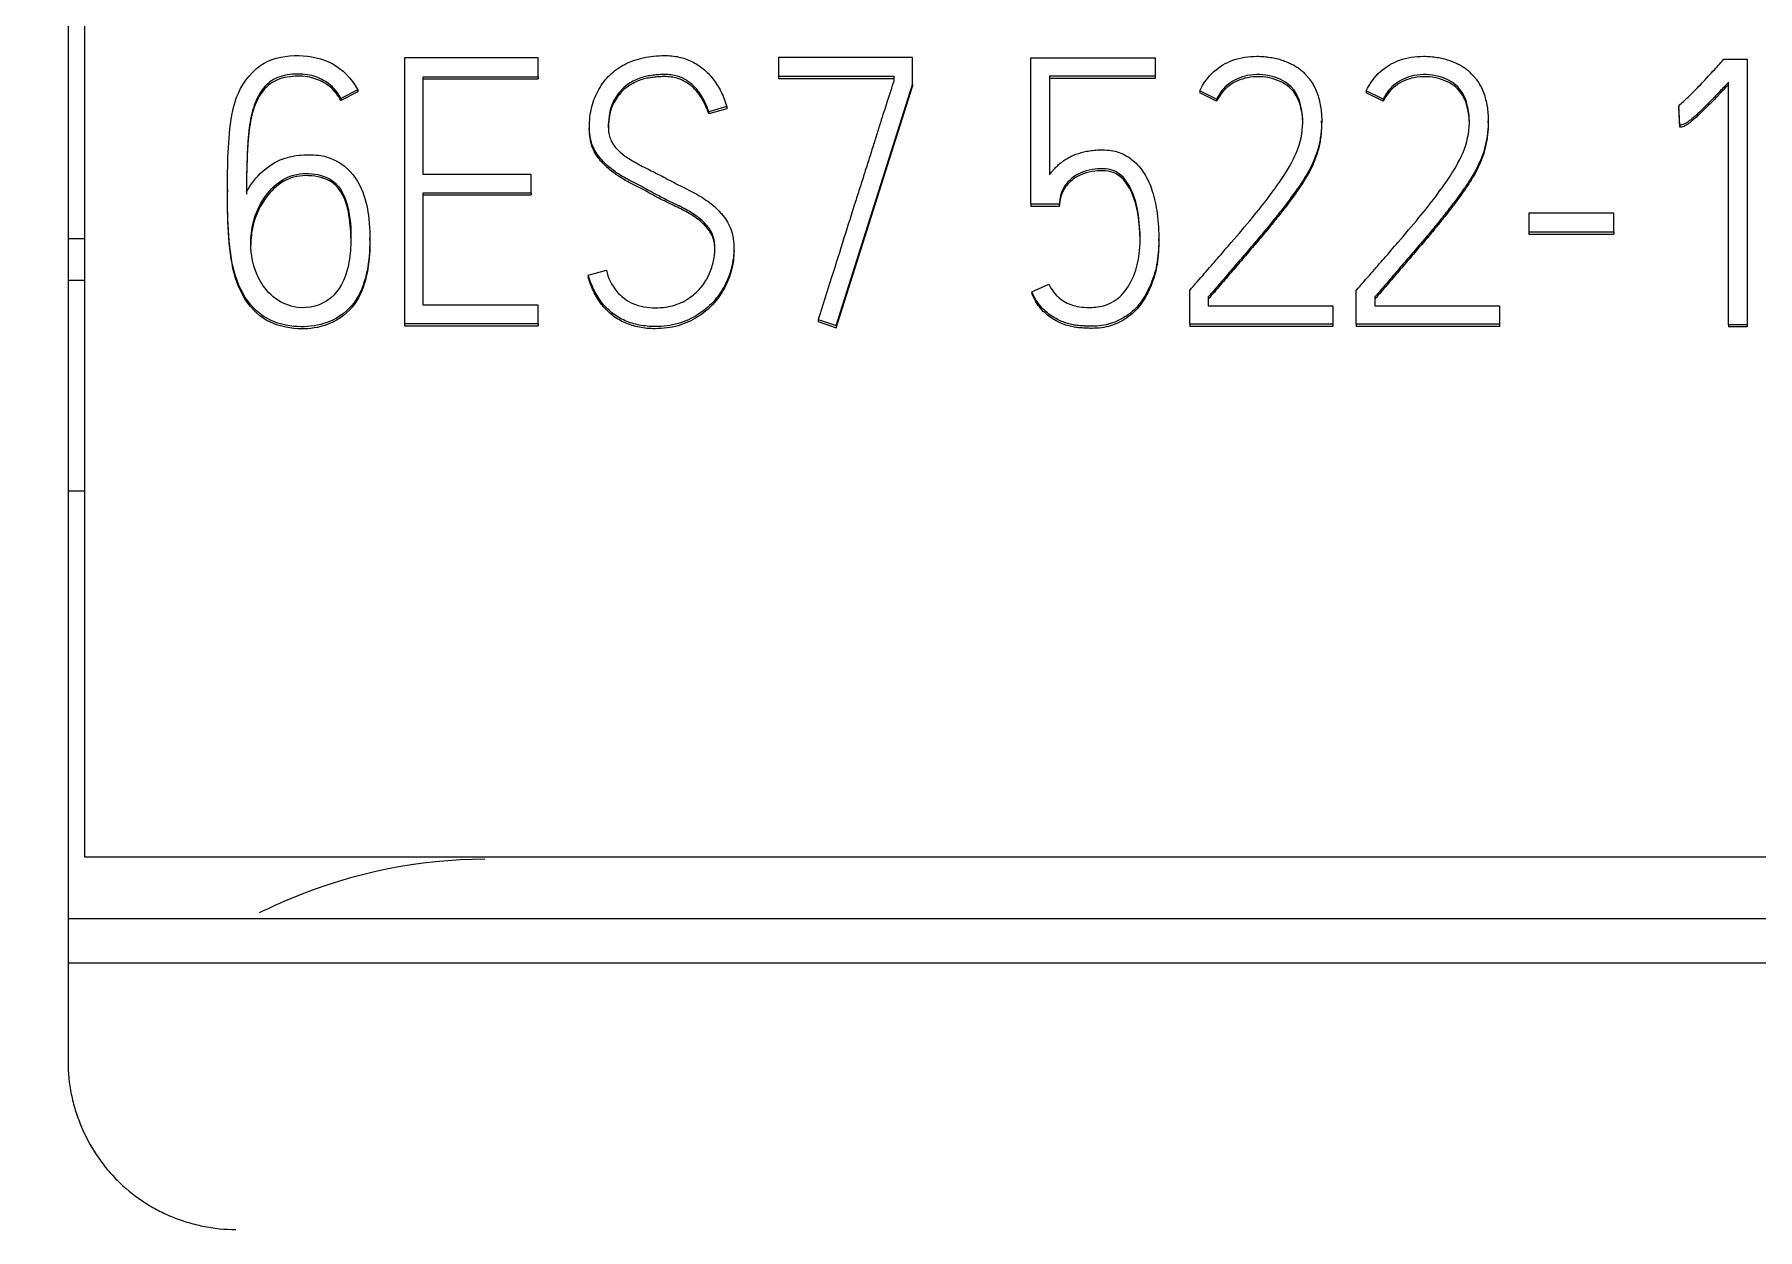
# Model space of a CAD drawing. Header units: millimetres. Extents: x 1359 to 3577, y 1336 to 3557.
# Drawn here: x 2806.07 to 2816.33, y 3317.68 to 3324.8 of the extents above; entities that cross this region are included whole.
import ezdxf

# ---------------------------------------------------------------- set-up
doc = ezdxf.new("R2010")
doc.units = ezdxf.units.MM
doc.set_wipeout_variables(frame=1)
doc.layers.add('000-PI-Oprema', color=30, linetype='Continuous', lineweight=5)

msp = doc.modelspace()

# ---------------------------------------------------------------- linework, layer by layer
msp.add_line((2956.571, 3320.858), (2756.571, 3320.858))

# ---------------------------------------------------------------- next in the draw order: wipeouts: each hides what was drawn before it
msp.add_wipeout([(2801.371, 3330.083), (2836.171, 3330.083), (2836.171, 3183.083), (2801.371, 3183.083)])

# ---------------------------------------------------------------- next in the draw order: linework, layer by layer
at = {"layer": '000-PI-Oprema', "color": 0, "linetype": 'ByBlock', "lineweight": 0}
for p, q in [((2806.371, 3319.9), (2806.371, 3330.083)), ((2810.501, 3324.661), (2810.501, 3324.549)), ((2811.299, 3324.661), (2810.501, 3324.661)), ((2811.299, 3324.5), (2811.299, 3324.661)), ((2808.275, 3324.659), (2808.275, 3323.076)), ((2809.071, 3324.659), (2808.275, 3324.659)), ((2809.071, 3324.546), (2809.071, 3324.659)), ((2812.005, 3324.659), (2812.744, 3324.659)), ((2812.005, 3323.787), (2812.005, 3324.659)), ((2812.744, 3324.659), (2812.744, 3324.549)), ((2816.131, 3324.65), (2816.27, 3324.65)), ((2816.27, 3324.65), (2816.27, 3323.069)), ((2807.997, 3324.469), (2807.895, 3324.417)), ((2807.997, 3324.457), (2807.895, 3324.404)), ((2807.997, 3324.469), (2807.997, 3324.457)), ((2808.386, 3323.965), (2808.386, 3324.546)), ((2808.386, 3324.546), (2809.071, 3324.546)), ((2808.386, 3324.534), (2809.071, 3324.534)), ((2809.071, 3324.546), (2809.071, 3324.534)), ((2810.501, 3324.549), (2810.501, 3324.536)), ((2810.501, 3324.549), (2811.189, 3324.549)), ((2810.501, 3324.536), (2811.189, 3324.536)), ((2810.845, 3323.065), (2811.299, 3324.5)), ((2810.845, 3323.052), (2811.299, 3324.488)), ((2811.189, 3324.549), (2811.189, 3324.518)), ((2811.299, 3324.5), (2811.299, 3324.488)), ((2812.744, 3324.549), (2812.116, 3324.549)), ((2812.116, 3324.549), (2812.116, 3323.963)), ((2812.744, 3324.536), (2812.116, 3324.536)), ((2812.744, 3324.549), (2812.744, 3324.536)), ((2813.01, 3324.463), (2813.01, 3324.45)), ((2813.11, 3324.412), (2813.01, 3324.463)), ((2814.002, 3324.463), (2814.002, 3324.45)), ((2814.102, 3324.412), (2814.002, 3324.463)), ((2816.159, 3323.069), (2816.159, 3324.513)), ((2807.895, 3324.417), (2807.895, 3324.404)), ((2810.194, 3324.368), (2810.086, 3324.337)), ((2810.194, 3324.355), (2810.086, 3324.325)), ((2810.194, 3324.368), (2810.194, 3324.355)), ((2813.11, 3324.4), (2813.01, 3324.45)), ((2813.11, 3324.412), (2813.11, 3324.4)), ((2814.102, 3324.4), (2814.002, 3324.45)), ((2814.102, 3324.412), (2814.102, 3324.4)), ((2815.862, 3324.375), (2815.862, 3324.363)), ((2815.869, 3324.258), (2815.862, 3324.375)), ((2815.869, 3324.245), (2815.862, 3324.363)), ((2810.086, 3324.337), (2810.086, 3324.325)), ((2813.736, 3324.271), (2813.736, 3324.283)), ((2814.728, 3324.271), (2814.728, 3324.283)), ((2815.869, 3324.258), (2815.869, 3324.245)), ((2809.375, 3324.248), (2809.375, 3324.235)), ((2809.029, 3323.965), (2808.386, 3323.965)), ((2809.029, 3323.855), (2809.029, 3323.965)), ((2807.22, 3323.874), (2807.22, 3323.861)), ((2808.386, 3323.186), (2808.386, 3323.855)), ((2808.386, 3323.855), (2809.029, 3323.855)), ((2808.386, 3323.843), (2809.029, 3323.843)), ((2809.029, 3323.855), (2809.029, 3323.843)), ((2812.174, 3323.787), (2812.005, 3323.787)), ((2812.005, 3323.787), (2812.005, 3323.774)), ((2812.174, 3323.774), (2812.005, 3323.774)), ((2812.174, 3323.787), (2812.174, 3323.774)), ((2814.97, 3323.734), (2814.97, 3323.622)), ((2815.476, 3323.734), (2814.97, 3323.734)), ((2815.476, 3323.622), (2815.476, 3323.734)), ((2806.271, 3323.583), (2806.371, 3323.583)), ((2808.069, 3323.571), (2808.069, 3323.584)), ((2812.766, 3323.569), (2812.766, 3323.581)), ((2814.97, 3323.622), (2814.97, 3323.609)), ((2814.97, 3323.622), (2815.476, 3323.622)), ((2814.97, 3323.609), (2815.476, 3323.609)), ((2815.476, 3323.622), (2815.476, 3323.609)), ((2810.237, 3323.51), (2810.237, 3323.523)), ((2806.371, 3323.333), (2806.271, 3323.333)), ((2809.369, 3323.364), (2809.478, 3323.395)), ((2809.369, 3323.364), (2809.369, 3323.352)), ((2812.01, 3323.265), (2812.112, 3323.312)), ((2812.01, 3323.265), (2812.01, 3323.253)), ((2812.951, 3323.072), (2812.951, 3323.274)), ((2813.061, 3323.235), (2813.061, 3323.182)), ((2813.942, 3323.072), (2813.942, 3323.274)), ((2814.053, 3323.235), (2814.053, 3323.182)), ((2809.071, 3323.186), (2808.386, 3323.186)), ((2809.071, 3323.076), (2809.071, 3323.186)), ((2813.061, 3323.182), (2813.803, 3323.182)), ((2813.803, 3323.182), (2813.803, 3323.072)), ((2814.053, 3323.182), (2814.795, 3323.182)), ((2814.795, 3323.182), (2814.795, 3323.072)), ((2808.275, 3323.076), (2809.071, 3323.076)), ((2808.275, 3323.076), (2808.275, 3323.063)), ((2808.275, 3323.063), (2809.071, 3323.063)), ((2809.071, 3323.076), (2809.071, 3323.063)), ((2810.738, 3323.1), (2810.738, 3323.088)), ((2810.738, 3323.1), (2810.845, 3323.065)), ((2810.738, 3323.088), (2810.845, 3323.052)), ((2810.845, 3323.065), (2810.845, 3323.052)), ((2812.951, 3323.072), (2812.951, 3323.059)), ((2813.803, 3323.072), (2812.951, 3323.072)), ((2813.803, 3323.059), (2812.951, 3323.059)), ((2813.803, 3323.072), (2813.803, 3323.059)), ((2813.942, 3323.072), (2813.942, 3323.059)), ((2814.795, 3323.072), (2813.942, 3323.072)), ((2814.795, 3323.059), (2813.942, 3323.059)), ((2814.795, 3323.072), (2814.795, 3323.059)), ((2816.27, 3323.069), (2816.159, 3323.069)), ((2816.159, 3323.069), (2816.159, 3323.057)), ((2816.27, 3323.057), (2816.159, 3323.057)), ((2816.27, 3323.069), (2816.27, 3323.057)), ((2806.371, 3322.078), (2806.271, 3322.078)), ((2831.171, 3319.9), (2806.371, 3319.9)), ((2831.271, 3319.532), (2806.271, 3319.532)), ((2806.271, 3319.268), (2806.271, 3318.683)), ((2831.271, 3319.268), (2806.271, 3319.268))]:
    msp.add_line(p, q, dxfattribs=at)
for points, knots in [([(2806.271, 3330.083), (2806.271, 3328.998), (2806.271, 3325.395), (2806.271, 3321.789), (2806.271, 3319.268)], [0, 0, 0, 0, 0.301146, 1, 1, 1, 1]), ([(2807.334, 3323.86), (2807.36, 3323.908), (2807.42, 3323.985), (2807.539, 3324.062), (2807.662, 3324.083), (2807.79, 3324.083), (2807.938, 3324.02), (2808.034, 3323.87), (2808.069, 3323.688), (2808.071, 3323.507), (2808.045, 3323.324), (2807.958, 3323.153), (2807.791, 3323.061), (2807.606, 3323.051), (2807.418, 3323.105), (2807.281, 3323.282), (2807.23, 3323.511), (2807.22, 3323.758), (2807.22, 3324.003), (2807.23, 3324.234), (2807.269, 3324.459), (2807.418, 3324.647), (2807.643, 3324.686), (2807.86, 3324.639), (2807.956, 3324.539), (2807.997, 3324.469)], [0, 0, 0, 0, 0.03564, 0.067865, 0.092923, 0.119268, 0.154068, 0.197126, 0.234707, 0.279879, 0.320329, 0.360962, 0.405677, 0.442102, 0.485709, 0.532505, 0.586175, 0.644312, 0.701767, 0.753421, 0.803151, 0.856352, 0.904259, 0.950465, 1, 1, 1, 1]), ([(2809.478, 3323.395), (2809.486, 3323.35), (2809.526, 3323.268), (2809.634, 3323.183), (2809.744, 3323.168), (2809.828, 3323.173), (2809.884, 3323.185), (2809.933, 3323.205), (2809.976, 3323.232), (2810.013, 3323.262), (2810.044, 3323.295), (2810.07, 3323.332), (2810.09, 3323.37), (2810.105, 3323.41), (2810.115, 3323.449), (2810.122, 3323.487), (2810.124, 3323.526), (2810.121, 3323.565), (2810.112, 3323.603), (2810.094, 3323.637), (2810.071, 3323.666), (2810.045, 3323.693), (2810.013, 3323.718), (2809.978, 3323.74), (2809.94, 3323.762), (2809.899, 3323.782), (2809.855, 3323.802), (2809.811, 3323.825), (2809.765, 3323.849), (2809.719, 3323.875), (2809.672, 3323.9), (2809.625, 3323.923), (2809.58, 3323.947), (2809.538, 3323.974), (2809.5, 3324.002), (2809.465, 3324.033), (2809.435, 3324.067), (2809.409, 3324.104), (2809.389, 3324.146), (2809.378, 3324.193), (2809.374, 3324.248), (2809.378, 3324.307), (2809.388, 3324.366), (2809.406, 3324.421), (2809.431, 3324.471), (2809.461, 3324.517), (2809.497, 3324.557), (2809.538, 3324.592), (2809.586, 3324.621), (2809.639, 3324.644), (2809.697, 3324.66), (2809.759, 3324.67), (2809.83, 3324.674), (2809.908, 3324.667), (2809.987, 3324.64), (2810.056, 3324.595), (2810.115, 3324.533), (2810.163, 3324.457), (2810.185, 3324.399), (2810.194, 3324.368)], [0, 0, 0, 0, 0.042395, 0.079774, 0.121236, 0.140075, 0.157254, 0.173247, 0.188397, 0.202796, 0.216711, 0.230265, 0.243508, 0.256652, 0.269293, 0.280934, 0.291684, 0.304893, 0.316879, 0.328106, 0.339273, 0.350814, 0.362909, 0.375637, 0.388999, 0.403044, 0.417696, 0.432849, 0.448511, 0.464937, 0.481153, 0.497163, 0.51278, 0.527863, 0.542482, 0.556645, 0.570443, 0.584077, 0.597961, 0.612786, 0.629037, 0.64828, 0.666584, 0.684253, 0.701354, 0.717933, 0.734308, 0.750738, 0.767515, 0.784992, 0.803232, 0.822275, 0.842375, 0.868294, 0.892965, 0.917787, 0.943448, 0.970498, 1, 1, 1, 1]), ([(2813.01, 3324.463), (2813.03, 3324.506), (2813.086, 3324.581), (2813.208, 3324.655), (2813.316, 3324.669), (2813.392, 3324.667), (2813.431, 3324.662), (2813.467, 3324.655), (2813.5, 3324.645), (2813.53, 3324.634), (2813.557, 3324.622), (2813.582, 3324.608), (2813.604, 3324.593), (2813.623, 3324.577), (2813.639, 3324.56), (2813.654, 3324.543), (2813.672, 3324.521), (2813.691, 3324.491), (2813.709, 3324.452), (2813.721, 3324.411), (2813.73, 3324.369), (2813.735, 3324.327), (2813.737, 3324.286), (2813.735, 3324.247), (2813.732, 3324.209), (2813.727, 3324.172), (2813.719, 3324.137), (2813.71, 3324.103), (2813.696, 3324.064), (2813.677, 3324.018), (2813.647, 3323.963), (2813.61, 3323.905), (2813.566, 3323.843), (2813.517, 3323.777), (2813.462, 3323.707), (2813.403, 3323.635), (2813.339, 3323.559), (2813.273, 3323.481), (2813.203, 3323.401), (2813.133, 3323.318), (2813.085, 3323.263), (2813.061, 3323.235)], [0, 0, 0, 0, 0.061339, 0.118477, 0.180647, 0.199061, 0.216082, 0.231833, 0.246526, 0.260308, 0.273254, 0.285426, 0.29689, 0.307753, 0.31802, 0.327627, 0.336606, 0.355189, 0.37361, 0.392165, 0.410785, 0.42927, 0.447741, 0.464235, 0.480574, 0.496814, 0.51268, 0.527892, 0.542508, 0.566365, 0.593275, 0.623397, 0.656474, 0.692185, 0.730563, 0.771282, 0.814001, 0.858722, 0.904903, 0.951996, 1, 1, 1, 1]), ([(2814.002, 3324.463), (2814.022, 3324.506), (2814.078, 3324.581), (2814.2, 3324.655), (2814.308, 3324.669), (2814.384, 3324.667), (2814.423, 3324.662), (2814.459, 3324.655), (2814.492, 3324.645), (2814.522, 3324.634), (2814.549, 3324.622), (2814.574, 3324.608), (2814.596, 3324.593), (2814.615, 3324.577), (2814.631, 3324.56), (2814.646, 3324.543), (2814.664, 3324.521), (2814.683, 3324.491), (2814.701, 3324.452), (2814.713, 3324.411), (2814.722, 3324.369), (2814.727, 3324.327), (2814.729, 3324.286), (2814.727, 3324.247), (2814.724, 3324.209), (2814.718, 3324.172), (2814.711, 3324.137), (2814.702, 3324.103), (2814.688, 3324.064), (2814.669, 3324.018), (2814.639, 3323.963), (2814.602, 3323.905), (2814.558, 3323.843), (2814.509, 3323.777), (2814.454, 3323.707), (2814.395, 3323.635), (2814.331, 3323.559), (2814.265, 3323.481), (2814.195, 3323.401), (2814.125, 3323.318), (2814.077, 3323.263), (2814.053, 3323.235)], [0, 0, 0, 0, 0.061339, 0.118477, 0.180647, 0.199061, 0.216082, 0.231833, 0.246526, 0.260308, 0.273254, 0.285426, 0.29689, 0.307753, 0.31802, 0.327627, 0.336606, 0.355189, 0.37361, 0.392165, 0.410785, 0.42927, 0.447741, 0.464235, 0.480574, 0.496814, 0.51268, 0.527892, 0.542508, 0.566365, 0.593275, 0.623397, 0.656474, 0.692185, 0.730563, 0.771282, 0.814001, 0.858722, 0.904903, 0.951996, 1, 1, 1, 1]), ([(2807.895, 3324.417), (2807.888, 3324.432), (2807.87, 3324.46), (2807.835, 3324.497), (2807.794, 3324.526), (2807.747, 3324.547), (2807.696, 3324.559), (2807.638, 3324.563), (2807.578, 3324.559), (2807.519, 3324.544), (2807.471, 3324.517), (2807.433, 3324.479), (2807.402, 3324.432), (2807.378, 3324.375), (2807.361, 3324.31), (2807.348, 3324.237), (2807.341, 3324.154), (2807.337, 3324.063), (2807.334, 3323.964), (2807.334, 3323.896), (2807.334, 3323.86)], [0, 0, 0, 0, 0.043481, 0.085549, 0.127923, 0.170971, 0.214845, 0.260884, 0.317917, 0.367656, 0.41257, 0.456833, 0.503792, 0.555243, 0.612421, 0.675966, 0.746378, 0.823872, 0.908402, 1, 1, 1, 1]), ([(2810.086, 3324.337), (2810.084, 3324.345), (2810.079, 3324.36), (2810.069, 3324.383), (2810.058, 3324.407), (2810.044, 3324.432), (2810.027, 3324.457), (2810.008, 3324.48), (2809.986, 3324.502), (2809.96, 3324.521), (2809.931, 3324.538), (2809.899, 3324.551), (2809.862, 3324.558), (2809.828, 3324.56), (2809.795, 3324.559), (2809.763, 3324.556), (2809.727, 3324.551), (2809.69, 3324.543), (2809.653, 3324.529), (2809.616, 3324.51), (2809.582, 3324.484), (2809.552, 3324.452), (2809.524, 3324.413), (2809.503, 3324.365), (2809.491, 3324.308), (2809.487, 3324.255), (2809.49, 3324.209), (2809.499, 3324.176), (2809.515, 3324.146), (2809.535, 3324.12), (2809.559, 3324.096), (2809.588, 3324.073), (2809.62, 3324.053), (2809.655, 3324.032), (2809.693, 3324.012), (2809.734, 3323.992), (2809.776, 3323.97), (2809.821, 3323.947), (2809.868, 3323.922), (2809.917, 3323.896), (2809.967, 3323.872), (2810.015, 3323.847), (2810.059, 3323.82), (2810.101, 3323.79), (2810.139, 3323.757), (2810.172, 3323.72), (2810.2, 3323.68), (2810.222, 3323.633), (2810.234, 3323.58), (2810.238, 3323.523), (2810.234, 3323.466), (2810.223, 3323.409), (2810.205, 3323.353), (2810.181, 3323.299), (2810.15, 3323.249), (2810.113, 3323.204), (2810.07, 3323.163), (2810.02, 3323.128), (2809.965, 3323.098), (2809.904, 3323.075), (2809.837, 3323.061), (2809.76, 3323.057), (2809.675, 3323.064), (2809.588, 3323.09), (2809.513, 3323.134), (2809.45, 3323.196), (2809.401, 3323.274), (2809.378, 3323.333), (2809.369, 3323.364)], [0, 0, 0, 0, 0.006902, 0.014527, 0.0229, 0.03171, 0.040697, 0.049939, 0.059406, 0.069126, 0.079243, 0.089792, 0.100957, 0.11302, 0.121351, 0.131067, 0.142193, 0.154038, 0.166072, 0.178522, 0.191399, 0.204849, 0.219214, 0.234859, 0.25249, 0.272668, 0.283841, 0.294211, 0.304173, 0.314215, 0.324636, 0.335605, 0.347264, 0.35967, 0.372854, 0.386723, 0.401163, 0.416176, 0.433071, 0.449927, 0.466747, 0.483271, 0.499286, 0.514866, 0.530063, 0.545048, 0.560066, 0.575472, 0.591898, 0.609868, 0.627376, 0.645005, 0.66302, 0.681094, 0.698922, 0.71679, 0.734853, 0.753306, 0.772468, 0.792214, 0.812556, 0.833938, 0.86301, 0.889874, 0.915888, 0.942166, 0.969784, 1, 1, 1, 1]), ([(2812.951, 3323.274), (2812.98, 3323.308), (2813.035, 3323.372), (2813.119, 3323.467), (2813.213, 3323.577), (2813.318, 3323.699), (2813.426, 3323.835), (2813.527, 3323.975), (2813.612, 3324.134), (2813.635, 3324.316), (2813.583, 3324.488), (2813.437, 3324.559), (2813.301, 3324.565), (2813.177, 3324.512), (2813.129, 3324.45), (2813.11, 3324.412)], [0, 0, 0, 0, 0.068794, 0.128406, 0.193582, 0.291346, 0.373604, 0.45943, 0.554437, 0.645803, 0.738171, 0.803969, 0.878932, 0.940491, 1, 1, 1, 1]), ([(2813.942, 3323.274), (2813.972, 3323.308), (2814.027, 3323.372), (2814.111, 3323.467), (2814.205, 3323.577), (2814.31, 3323.699), (2814.418, 3323.835), (2814.518, 3323.975), (2814.604, 3324.134), (2814.627, 3324.316), (2814.575, 3324.488), (2814.429, 3324.559), (2814.293, 3324.565), (2814.169, 3324.512), (2814.121, 3324.45), (2814.102, 3324.412)], [0, 0, 0, 0, 0.068794, 0.128406, 0.193582, 0.291346, 0.373604, 0.45943, 0.554437, 0.645803, 0.738171, 0.803969, 0.878932, 0.940491, 1, 1, 1, 1]), ([(2815.862, 3324.375), (2815.881, 3324.391), (2815.926, 3324.43), (2815.993, 3324.5), (2816.063, 3324.575), (2816.109, 3324.626), (2816.131, 3324.65)], [0, 0, 0, 0, 0.194145, 0.465142, 0.75263, 1, 1, 1, 1]), ([(2807.895, 3324.404), (2807.888, 3324.419), (2807.87, 3324.448), (2807.835, 3324.485), (2807.794, 3324.513), (2807.747, 3324.534), (2807.696, 3324.547), (2807.638, 3324.551), (2807.578, 3324.546), (2807.519, 3324.531), (2807.471, 3324.504), (2807.433, 3324.466), (2807.402, 3324.419), (2807.378, 3324.363), (2807.361, 3324.298), (2807.348, 3324.224), (2807.341, 3324.141), (2807.337, 3324.051), (2807.334, 3323.952), (2807.334, 3323.883), (2807.334, 3323.847)], [0, 0, 0, 0, 0.043481, 0.085549, 0.127923, 0.170971, 0.214845, 0.260884, 0.317917, 0.367656, 0.41257, 0.456833, 0.503792, 0.555243, 0.612421, 0.675966, 0.746378, 0.823872, 0.908402, 1, 1, 1, 1]), ([(2810.086, 3324.325), (2810.084, 3324.332), (2810.079, 3324.347), (2810.069, 3324.37), (2810.058, 3324.395), (2810.044, 3324.42), (2810.027, 3324.444), (2810.008, 3324.467), (2809.986, 3324.489), (2809.96, 3324.508), (2809.931, 3324.525), (2809.899, 3324.538), (2809.862, 3324.545), (2809.828, 3324.548), (2809.795, 3324.546), (2809.763, 3324.543), (2809.727, 3324.539), (2809.69, 3324.531), (2809.653, 3324.516), (2809.616, 3324.497), (2809.582, 3324.472), (2809.552, 3324.439), (2809.524, 3324.4), (2809.503, 3324.353), (2809.492, 3324.298), (2809.489, 3324.259), (2809.489, 3324.24)], [0, 0, 0, 0, 0.025535, 0.053746, 0.084726, 0.117324, 0.150572, 0.184768, 0.219795, 0.255756, 0.293187, 0.332218, 0.373527, 0.418158, 0.448979, 0.484928, 0.526094, 0.569916, 0.614442, 0.660505, 0.708148, 0.757909, 0.811058, 0.868941, 0.934177, 1, 1, 1, 1]), ([(2811.189, 3324.518), (2811.187, 3324.515), (2811.183, 3324.504), (2811.176, 3324.482), (2811.165, 3324.448), (2811.151, 3324.403), (2811.133, 3324.349), (2811.113, 3324.287), (2811.091, 3324.217), (2811.067, 3324.141), (2811.042, 3324.06), (2811.015, 3323.976), (2810.988, 3323.889), (2810.946, 3323.76), (2810.89, 3323.58), (2810.816, 3323.346), (2810.765, 3323.184), (2810.738, 3323.1)], [0, 0, 0, 0, 0.006664, 0.022274, 0.046836, 0.07897, 0.117297, 0.161819, 0.211415, 0.264968, 0.322476, 0.382404, 0.443215, 0.50491, 0.65714, 0.82217, 1, 1, 1, 1]), ([(2813.624, 3324.266), (2813.624, 3324.279), (2813.62, 3324.353), (2813.583, 3324.475), (2813.437, 3324.546), (2813.301, 3324.552), (2813.177, 3324.499), (2813.129, 3324.437), (2813.11, 3324.4)], [0, 0, 0, 0, 0.051721, 0.299015, 0.475174, 0.675868, 0.840679, 1, 1, 1, 1]), ([(2814.616, 3324.266), (2814.616, 3324.279), (2814.612, 3324.353), (2814.575, 3324.475), (2814.429, 3324.546), (2814.293, 3324.552), (2814.169, 3324.499), (2814.121, 3324.437), (2814.102, 3324.4)], [0, 0, 0, 0, 0.051721, 0.299015, 0.475174, 0.675868, 0.840679, 1, 1, 1, 1]), ([(2816.159, 3324.513), (2816.141, 3324.494), (2816.108, 3324.459), (2816.062, 3324.411), (2816.023, 3324.371), (2815.99, 3324.339), (2815.963, 3324.314), (2815.939, 3324.293), (2815.92, 3324.279), (2815.905, 3324.268), (2815.893, 3324.263), (2815.883, 3324.26), (2815.876, 3324.259), (2815.871, 3324.258), (2815.869, 3324.258)], [0, 0, 0, 0, 0.200504, 0.370797, 0.510902, 0.6264, 0.722885, 0.800448, 0.861213, 0.907383, 0.939504, 0.963232, 0.983337, 1, 1, 1, 1]), ([(2816.159, 3324.501), (2816.141, 3324.482), (2816.108, 3324.446), (2816.062, 3324.398), (2816.023, 3324.359), (2815.99, 3324.327), (2815.963, 3324.301), (2815.939, 3324.281), (2815.92, 3324.266), (2815.905, 3324.256), (2815.893, 3324.25), (2815.883, 3324.247), (2815.876, 3324.246), (2815.871, 3324.245), (2815.869, 3324.245)], [0, 0, 0, 0, 0.200504, 0.370797, 0.510902, 0.6264, 0.722885, 0.800448, 0.861213, 0.907383, 0.939504, 0.963232, 0.983337, 1, 1, 1, 1]), ([(2813.736, 3324.272), (2813.736, 3324.272), (2813.736, 3324.259), (2813.735, 3324.234), (2813.732, 3324.197), (2813.727, 3324.16), (2813.719, 3324.124), (2813.71, 3324.09), (2813.696, 3324.052), (2813.677, 3324.005), (2813.647, 3323.951), (2813.61, 3323.892), (2813.566, 3323.83), (2813.517, 3323.764), (2813.462, 3323.695), (2813.403, 3323.622), (2813.339, 3323.547), (2813.273, 3323.469), (2813.203, 3323.388), (2813.133, 3323.306), (2813.085, 3323.25), (2813.061, 3323.222)], [0, 0, 0, 0, 0.000351, 0.030208, 0.059783, 0.089178, 0.117897, 0.145433, 0.17189, 0.215074, 0.263783, 0.318309, 0.378181, 0.442821, 0.512289, 0.585996, 0.663321, 0.744272, 0.827864, 0.913107, 1, 1, 1, 1]), ([(2814.728, 3324.272), (2814.728, 3324.272), (2814.728, 3324.259), (2814.727, 3324.234), (2814.724, 3324.197), (2814.718, 3324.16), (2814.711, 3324.124), (2814.702, 3324.09), (2814.688, 3324.052), (2814.669, 3324.005), (2814.639, 3323.951), (2814.602, 3323.892), (2814.558, 3323.83), (2814.509, 3323.764), (2814.454, 3323.695), (2814.395, 3323.622), (2814.331, 3323.547), (2814.265, 3323.469), (2814.195, 3323.388), (2814.125, 3323.306), (2814.077, 3323.25), (2814.053, 3323.222)], [0, 0, 0, 0, 0.000351, 0.030208, 0.059783, 0.089178, 0.117897, 0.145433, 0.17189, 0.215074, 0.263783, 0.318309, 0.378181, 0.442821, 0.512289, 0.585996, 0.663321, 0.744272, 0.827864, 0.913107, 1, 1, 1, 1]), ([(2810.123, 3323.512), (2810.123, 3323.526), (2810.121, 3323.553), (2810.112, 3323.591), (2810.094, 3323.624), (2810.071, 3323.653), (2810.045, 3323.68), (2810.013, 3323.705), (2809.978, 3323.728), (2809.94, 3323.749), (2809.899, 3323.769), (2809.855, 3323.79), (2809.811, 3323.812), (2809.765, 3323.836), (2809.719, 3323.862), (2809.672, 3323.887), (2809.625, 3323.91), (2809.58, 3323.934), (2809.538, 3323.961), (2809.5, 3323.989), (2809.465, 3324.02), (2809.435, 3324.054), (2809.409, 3324.091), (2809.389, 3324.133), (2809.378, 3324.181), (2809.375, 3324.218), (2809.375, 3324.238), (2809.376, 3324.241)], [0, 0, 0, 0, 0.037363, 0.072654, 0.105707, 0.138586, 0.172568, 0.20818, 0.245654, 0.284995, 0.326348, 0.369486, 0.414101, 0.460216, 0.508578, 0.556324, 0.603462, 0.649443, 0.693851, 0.736893, 0.778592, 0.819218, 0.85936, 0.900239, 0.943889, 0.991738, 1, 1, 1, 1]), ([(2812.116, 3323.963), (2812.121, 3323.97), (2812.13, 3323.982), (2812.147, 3324.001), (2812.165, 3324.019), (2812.185, 3324.036), (2812.207, 3324.051), (2812.232, 3324.066), (2812.258, 3324.079), (2812.288, 3324.09), (2812.32, 3324.099), (2812.354, 3324.106), (2812.392, 3324.11), (2812.451, 3324.112), (2812.53, 3324.102), (2812.618, 3324.051), (2812.686, 3323.969), (2812.734, 3323.86), (2812.761, 3323.725), (2812.768, 3323.601), (2812.764, 3323.498), (2812.755, 3323.427), (2812.738, 3323.361), (2812.715, 3323.301), (2812.688, 3323.246), (2812.656, 3323.198), (2812.619, 3323.156), (2812.576, 3323.122), (2812.529, 3323.095), (2812.479, 3323.075), (2812.425, 3323.063), (2812.381, 3323.06), (2812.348, 3323.061), (2812.323, 3323.062), (2812.295, 3323.064), (2812.263, 3323.067), (2812.23, 3323.075), (2812.196, 3323.086), (2812.162, 3323.101), (2812.128, 3323.121), (2812.094, 3323.146), (2812.061, 3323.178), (2812.033, 3323.219), (2812.017, 3323.249), (2812.01, 3323.265)], [0, 0, 0, 0, 0.010575, 0.021534, 0.032937, 0.044729, 0.056875, 0.069452, 0.0826, 0.096505, 0.111279, 0.126985, 0.143702, 0.161538, 0.205913, 0.248141, 0.293825, 0.346182, 0.40699, 0.478261, 0.512629, 0.544859, 0.575282, 0.604004, 0.631084, 0.6569, 0.681684, 0.705765, 0.729734, 0.753772, 0.778045, 0.803118, 0.812005, 0.822876, 0.835737, 0.849942, 0.864952, 0.880894, 0.897668, 0.915306, 0.934053, 0.954105, 0.975931, 1, 1, 1, 1]), ([(2807.704, 3323.97), (2807.656, 3323.972), (2807.563, 3323.954), (2807.437, 3323.842), (2807.367, 3323.692), (2807.352, 3323.506), (2807.392, 3323.345), (2807.5, 3323.217), (2807.655, 3323.151), (2807.856, 3323.203), (2807.941, 3323.386), (2807.959, 3323.568), (2807.953, 3323.751), (2807.883, 3323.936), (2807.753, 3323.968), (2807.704, 3323.97)], [0, 0, 0, 0, 0.0625, 0.125, 0.21875, 0.28125, 0.375, 0.4375, 0.5, 0.59375, 0.6875, 0.75, 0.84375, 0.9375, 1, 1, 1, 1]), ([(2807.704, 3323.957), (2807.656, 3323.959), (2807.563, 3323.942), (2807.437, 3323.829), (2807.371, 3323.688), (2807.36, 3323.582), (2807.359, 3323.545)], [0, 0, 0, 0, 0.232842, 0.465685, 0.814948, 1, 1, 1, 1]), ([(2807.955, 3323.584), (2807.955, 3323.635), (2807.946, 3323.756), (2807.883, 3323.924), (2807.753, 3323.955), (2807.704, 3323.957)], [0, 0, 0, 0, 0.310868, 0.724347, 1, 1, 1, 1]), ([(2812.112, 3323.312), (2812.127, 3323.278), (2812.165, 3323.227), (2812.259, 3323.177), (2812.36, 3323.169), (2812.469, 3323.184), (2812.567, 3323.257), (2812.629, 3323.375), (2812.659, 3323.52), (2812.653, 3323.684), (2812.626, 3323.85), (2812.53, 3323.997), (2812.379, 3324.003), (2812.266, 3323.967), (2812.19, 3323.883), (2812.175, 3323.824), (2812.174, 3323.787)], [0, 0, 0, 0, 0.059022, 0.110017, 0.175174, 0.228533, 0.294979, 0.374406, 0.452147, 0.547151, 0.653629, 0.744768, 0.81483, 0.893356, 0.941956, 1, 1, 1, 1]), ([(2812.655, 3323.565), (2812.655, 3323.598), (2812.65, 3323.693), (2812.626, 3323.838), (2812.53, 3323.985), (2812.379, 3323.991), (2812.266, 3323.954), (2812.19, 3323.87), (2812.175, 3323.811), (2812.174, 3323.774)], [0, 0, 0, 0, 0.110862, 0.319923, 0.498869, 0.636431, 0.790612, 0.886035, 1, 1, 1, 1]), ([(2808.069, 3323.573), (2808.069, 3323.545), (2808.066, 3323.457), (2808.045, 3323.311), (2807.958, 3323.14), (2807.791, 3323.048), (2807.606, 3323.039), (2807.418, 3323.092), (2807.281, 3323.269), (2807.23, 3323.498), (2807.222, 3323.7), (2807.22, 3323.823), (2807.22, 3323.861)], [0, 0, 0, 0, 0.047379, 0.146039, 0.245143, 0.354204, 0.443047, 0.549405, 0.663541, 0.794443, 0.936242, 1, 1, 1, 1]), ([(2812.766, 3323.568), (2812.766, 3323.566), (2812.766, 3323.538), (2812.764, 3323.486), (2812.755, 3323.414), (2812.738, 3323.348), (2812.715, 3323.288), (2812.688, 3323.234), (2812.656, 3323.185), (2812.619, 3323.144), (2812.576, 3323.109), (2812.529, 3323.082), (2812.479, 3323.062), (2812.425, 3323.05), (2812.381, 3323.048), (2812.348, 3323.048), (2812.323, 3323.05), (2812.295, 3323.051), (2812.263, 3323.055), (2812.23, 3323.062), (2812.196, 3323.073), (2812.162, 3323.088), (2812.128, 3323.108), (2812.094, 3323.134), (2812.061, 3323.166), (2812.033, 3323.206), (2812.017, 3323.237), (2812.01, 3323.253)], [0, 0, 0, 0, 0.006507, 0.07195, 0.133322, 0.191255, 0.245946, 0.297513, 0.346671, 0.393864, 0.439719, 0.485361, 0.531134, 0.577354, 0.625098, 0.642021, 0.662722, 0.687212, 0.714261, 0.742843, 0.773199, 0.80514, 0.838725, 0.874425, 0.912607, 0.954167, 1, 1, 1, 1]), ([(2810.237, 3323.512), (2810.237, 3323.511), (2810.237, 3323.492), (2810.234, 3323.453), (2810.223, 3323.396), (2810.205, 3323.34), (2810.181, 3323.287), (2810.15, 3323.237), (2810.113, 3323.191), (2810.07, 3323.15), (2810.02, 3323.115), (2809.965, 3323.085), (2809.904, 3323.062), (2809.837, 3323.049), (2809.76, 3323.044), (2809.675, 3323.051), (2809.588, 3323.077), (2809.513, 3323.121), (2809.45, 3323.183), (2809.401, 3323.261), (2809.378, 3323.32), (2809.369, 3323.352)], [0, 0, 0, 0, 0.001261, 0.046083, 0.091213, 0.137331, 0.183601, 0.229241, 0.274983, 0.321224, 0.368462, 0.417518, 0.468068, 0.520144, 0.574882, 0.649305, 0.718077, 0.784672, 0.851944, 0.922648, 1, 1, 1, 1]), ([(2808.754, 3319.887), (2808.361, 3319.887), (2807.897, 3319.792), (2807.474, 3319.599), (2807.41, 3319.568)], [0, 0, 0, 0, 0.846072, 1, 1, 1, 1]), ([(2806.271, 3318.683), (2806.271, 3318.617), (2806.278, 3318.552), (2806.297, 3318.457), (2806.305, 3318.426), (2806.324, 3318.363), (2806.336, 3318.332), (2806.373, 3318.241), (2806.403, 3318.184), (2806.457, 3318.102), (2806.476, 3318.076), (2806.518, 3318.025), (2806.54, 3318), (2806.609, 3317.931), (2806.659, 3317.89), (2806.741, 3317.835), (2806.769, 3317.818), (2806.827, 3317.787), (2806.886, 3317.759), (2806.948, 3317.737), (2806.995, 3317.723), (2807.01, 3317.718), (2807.042, 3317.71), (2807.058, 3317.706), (2807.139, 3317.69), (2807.205, 3317.683), (2807.271, 3317.683)], [0, 0, 0, 0, 0.125, 0.125, 0.1875, 0.1875, 0.25, 0.25, 0.375, 0.375, 0.4375, 0.4375, 0.5, 0.5, 0.625, 0.625, 0.6875, 0.6875, 0.75, 0.8125, 0.8125, 0.84375, 0.84375, 0.875, 0.875, 1, 1, 1, 1])]:
    msp.add_open_spline(points, degree=3, knots=knots, dxfattribs=at)

doc.saveas('drawing.dxf')
